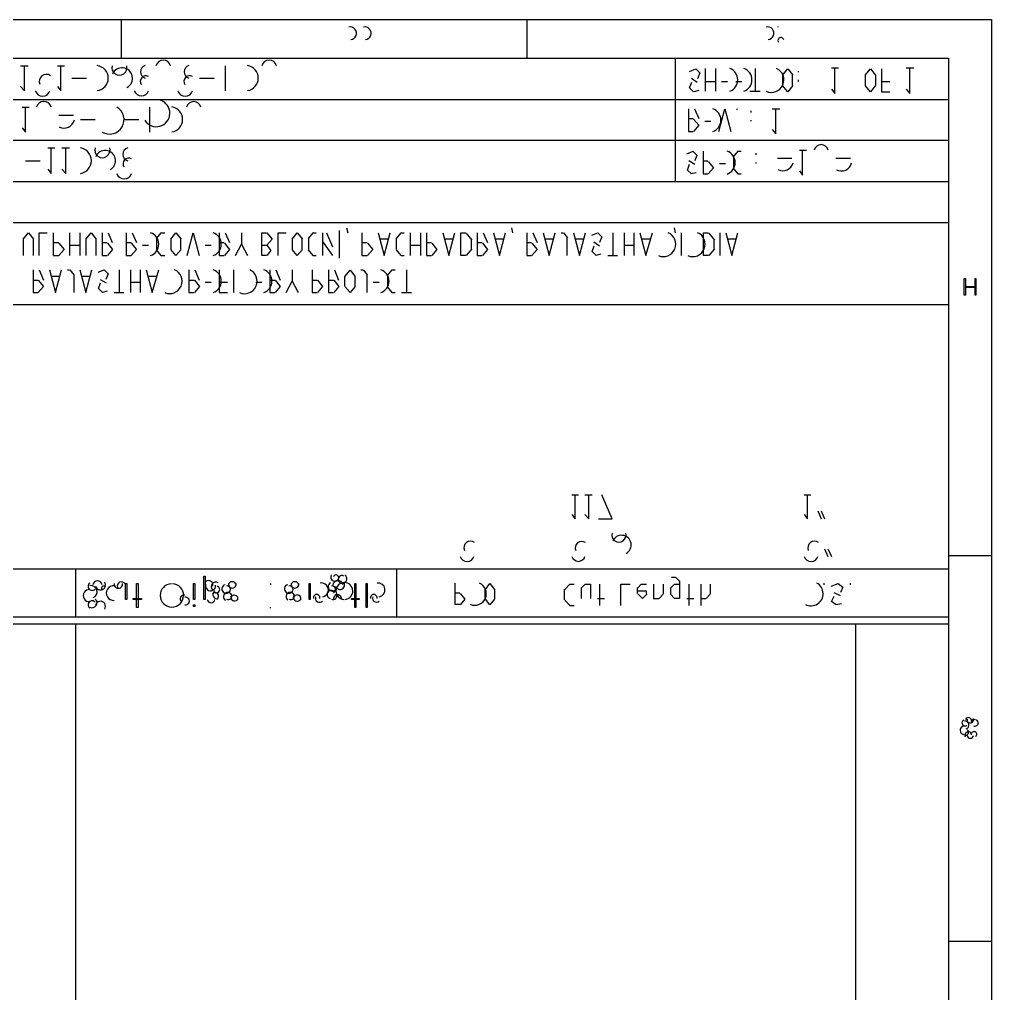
# Model space of a CAD drawing. Header units: millimetres. Extents: x 6 to 1147, y -20 to 811.
# Drawn here: x 932.3 to 1146.6, y 596.2 to 811 of the extents above; entities that cross this region are included whole.
import ezdxf

# ---------------------------------------------------------------- set-up
doc = ezdxf.new("R2010")
doc.units = ezdxf.units.MM
for name, color, linetype in [('ARCS', 4, 'Continuous'), ('CURVES', 6, 'Continuous'), ('LINES', 7, 'Continuous'), ('RECTANGLES', 3, 'Continuous')]:
    doc.layers.add(name, color=color, linetype=linetype)

msp = doc.modelspace()

# ---------------------------------------------------------------- linework, layer by layer
at = {"layer": 'ARCS'}
for centre, radius, start, end in [((1005.22, 807.97), 1.4, 276.9811, 103.0919), ((1008.46, 807.97), 1.4, 276.9811, 103.0919), ((1097.26, 807.97), 1.4, 276.9811, 103.0919), ((1100.65, 809.38), 1.11, 176.7295, 182.9357), ((1100.2, 806.35), 0.659, 11.7683, 214.5085), ((964.03, 800.38), 1.67, 14.2811, 165.2032), ((987.37, 800.38), 1.67, 14.7968, 165.7189), ((949.12, 798.07), 2.78, 277.5121, 82.6476), ((954.34, 800.38), 1.67, 165.4655, 14.5345), ((954.94, 798.04), 2.3, 297.9795, 156.6148), ((960.4, 799.45), 1.43, 104.3227, 255.0686), ((970.06, 799.45), 1.44, 106.5873, 252.7185), ((982.18, 798.07), 2.79, 278.7462, 81.4391), ((1088.02, 797.68), 2.68, 289.6538, 70.3462), ((1091.14, 797.68), 2.68, 289.6538, 70.3462), ((1098.1, 797.68), 2.77, 245.6589, 65.6589), ((938.23, 797.35), 1.55, 53.8807, 203.459), ((960.19, 797.35), 1.23, 62.8189, 214.8753), ((969.85, 797.35), 1.27, 60.4222, 213.3106), ((937.42, 795.76), 1.69, 196.5044, 343.4956), ((959.2, 795.76), 1.63, 197.1027, 342.8973), ((968.86, 795.76), 1.69, 196.5044, 343.4956), ((937.69, 791.26), 1.67, 14.7968, 165.7189), ((962.5, 790.33), 2.98, 211.3041, 72.372), ((970.72, 791.26), 1.62, 15.0685, 164.9315), ((952.18, 788.92), 3.2, 239.5889, 59.5889), ((965.5, 788.95), 2.79, 278.7462, 81.4391), ((1084.3, 788.8), 2.68, 289.6538, 70.3462), ((942.16, 789.4), 2.34, 242.2415, 346.7595), ((945.34, 779.86), 2.85, 278.4711, 81.5289), ((950.59, 782.2), 1.69, 163.2016, 16.2202), ((951.22, 779.86), 2.26, 298.7398, 157.9321), ((956.62, 781.24), 1.5, 106.2602, 253.7398), ((1109.08, 781.78), 1.62, 15.0685, 164.9315), ((956.41, 779.14), 1.27, 61.0736, 212.1523), ((1087.48, 779.44), 2.66, 288.4349, 71.5651), ((1100.65, 779.92), 2.29, 242.835, 346.1713), ((1113.52, 779.92), 2.34, 242.2415, 346.7595), ((955.42, 777.52), 1.69, 196.5044, 343.4956), ((960.34, 761.44), 2.68, 289.6538, 70.3462), ((974.14, 761.44), 2.68, 289.6538, 70.3462), ((1074.28, 761.44), 2.74, 246.8014, 66.8014), ((1080.76, 761.44), 2.74, 246.8014, 66.8014), ((965.44, 753.28), 2.74, 246.8014, 66.8014), ((974.14, 753.28), 2.68, 289.6538, 70.3462), ((981.94, 753.28), 2.77, 245.6589, 65.6589), ((985.3, 753.28), 2.68, 289.6538, 70.3462), ((1011.16, 753.28), 2.66, 288.4349, 71.5651), ((1064.5, 697.3), 1.56, 164.3578, 15.6422), ((1065.07, 695.11), 2.12, 297.7185, 157.2035), ((1031.77, 694.45), 1.47, 54.4623, 202.3801), ((1056.28, 694.45), 1.42, 55.561, 203.6294), ((1107.61, 694.45), 1.47, 54.4623, 202.3801), ((1031.02, 692.98), 1.56, 195.6422, 344.3578), ((1055.56, 692.98), 1.5, 196.2602, 343.7398), ((1106.86, 692.98), 1.56, 195.6422, 344.3578), ((1001.86, 688), 0.924, 148.3925, 345.0686), ((1002.1, 687.82), 0.651, 344.7449, 150.9454), ((1003.39, 687.52), 0.821, 57.9946, 217.3039), ((1003.51, 687.64), 0.988, 218.6598, 55.8403), ((948.34, 685.96), 0.896, 126.8699, 317.7263), ((948.04, 684.76), 1.38, 291.8014, 99.4623), ((949.54, 686.14), 1.04, 10.008, 169.992), ((950.17, 686.29), 1.12, 192.9946, 33.2317), ((950.92, 685.54), 0.511, 39.8056, 229.3987), ((953.08, 684.49), 1.62, 85.1355, 273.7517), ((954.1, 686.44), 0.908, 172.4054, 7.5946), ((954.82, 686.02), 0.943, 30.9638, 201.0375), ((965.92, 683.98), 2.58, 92.5448, 87.2073), ((974.02, 686.29), 0.953, 343.3008, 143.8418), ((974.44, 686.08), 1.11, 163.3008, 7.125), ((975.58, 685.9), 0.991, 59.0362, 225), ((975.7, 685.3), 0.763, 245.556, 77.0054), ((977.92, 685.39), 0.975, 105.4222, 297.2996), ((978.1, 685.3), 0.763, 294.444, 102.9946), ((979.24, 686.44), 0.849, 171.8699, 8.1301), ((979.24, 686.14), 0.859, 12.0948, 167.9052), ((989.08, 686.44), 1.45, 174.8056, 184.3987), ((991.72, 685.39), 0.975, 105.4222, 297.2996), ((991.9, 685.3), 0.763, 294.444, 102.9946), ((993.04, 686.44), 0.849, 171.8699, 8.1301), ((993.04, 686.14), 0.859, 12.0948, 167.9052), ((998.89, 685.18), 1.53, 281.0702, 101.5138), ((1001.38, 685.9), 0.991, 120.9638, 315), ((1001.26, 685.3), 0.763, 294.444, 102.9946), ((1002.55, 686.08), 1.17, 15.5928, 173.0888), ((1003, 686.29), 1.01, 195.7086, 34.1597), ((1003.96, 684.94), 1.86, 273.6914, 266.3086), ((1011.4, 685.18), 1.52, 279.8658, 98.427), ((1032.7, 684.34), 2.55, 246.4477, 66.4477), ((1106.86, 684.34), 2.66, 241.6992, 61.6992), ((947.68, 683.92), 1.33, 84.8056, 275.1944), ((968.56, 683.2), 0.821, 74.0546, 231.3402), ((968.92, 682.72), 0.849, 261.8699, 98.1301), ((975.46, 683.8), 0.778, 300.2564, 138.3665), ((975.88, 684.16), 0.921, 119.7449, 285.9454), ((978.22, 683.68), 0.945, 42.2737, 237.2648), ((978.34, 683.8), 0.778, 239.7436, 41.6335), ((979.72, 683.56), 0.821, 164.0546, 321.3402), ((979.72, 683.26), 0.765, 333.4349, 167.9052), ((992.02, 683.68), 0.945, 42.2737, 237.2648), ((992.14, 683.8), 0.778, 239.7436, 41.6335), ((993.55, 683.56), 0.872, 164.5778, 325.1755), ((993.55, 683.26), 0.82, 336.5014, 168.3106), ((997.84, 683.44), 0.73, 350.5377, 189.4623), ((998.5, 683.38), 0.941, 161.5651, 315), ((1001.08, 684.16), 0.921, 60.2551, 254.0546), ((1001.5, 683.8), 0.778, 239.7436, 41.6335), ((1002.43, 683.2), 0.908, 352.6476, 187.8533), ((1010.44, 683.44), 0.73, 350.5377, 189.4623), ((1011.04, 683.38), 0.892, 160.3462, 312.2737), ((948.34, 681.88), 0.896, 42.2737, 233.1301), ((948.34, 682.33), 1.09, 241.3895, 50.8263), ((950.17, 681.55), 1.12, 326.7683, 167.0054), ((974.56, 683.2), 0.849, 188.1301, 351.8699), ((987.64, 683.86), 2.58, 267.4552, 272.7927), ((1140.82, 655.87), 0.703, 115.4633, 306.3844), ((1140.79, 655.36), 0.861, 286.2602, 98.8807), ((1141.54, 656.32), 0.69, 351.2538, 156.0375), ((1141.96, 656.56), 0.73, 170.5377, 9.4623), ((1142.71, 656.14), 0.513, 51.8428, 217.5686), ((1143.01, 655.84), 0.71, 241.1892, 78.2317), ((1140.64, 654.22), 0.922, 72.8973, 263.2902), ((1140.94, 653.74), 0.621, 245.556, 54.4623), ((1141.51, 653.11), 0.767, 10.4915, 207.646), ((1142.8, 653.32), 0.6, 306.8699, 143.1301), ((1141.96, 653.2), 0.73, 189.4623, 350.5377)]:
    msp.add_arc(centre, radius, start, end, dxfattribs=at)
at = {"layer": 'CURVES'}
for p, q in [((933.4, 795.28), (933.4, 800.8)), ((941.44, 795.28), (941.44, 800.8)), ((1080.08, 799.52), (1081.44, 800.08)), ((1081.42, 800.08), (1082.3, 799.2)), ((1100.56, 798.7), (1101.7, 800.08)), ((1101.7, 800.08), (1102.84, 798.7)), ((1112.08, 794.68), (1112.08, 800.32)), ((1118.8, 798.7), (1119.94, 800.08)), ((1119.94, 800.08), (1121.08, 798.7)), ((1122.4, 800.08), (1122.4, 795.04)), ((1128.64, 794.68), (1128.64, 800.32)), ((1080.06, 795.92), (1080.53, 797.2)), ((1082.3, 799.2), (1081.83, 797.92)), ((932.56, 796.24), (933.4, 795.28)), ((940.72, 796.24), (941.44, 795.28)), ((1080.94, 795.04), (1080.06, 795.92)), ((1082.09, 795.32), (1080.97, 795.04)), ((1101.7, 795.04), (1100.56, 796.42)), ((1102.84, 796.42), (1101.7, 795.04)), ((1111.36, 795.64), (1112.08, 794.68)), ((1119.94, 795.04), (1118.8, 796.42)), ((1121.08, 796.42), (1119.94, 795.04)), ((1122.4, 795.04), (1124.2, 795.04)), ((1127.8, 795.64), (1128.64, 794.68)), ((933.64, 786.16), (933.64, 791.68)), ((1079.8, 791.32), (1079.8, 786.28)), ((1086.52, 786.28), (1087.84, 791.32)), ((1087.84, 791.32), (1089.16, 786.28)), ((1099.12, 785.8), (1099.12, 791.32)), ((1080.94, 789.04), (1082.08, 787.66)), ((932.92, 787.12), (933.64, 786.16)), ((1082.08, 787.66), (1080.94, 786.28)), ((1098.28, 786.76), (1099.12, 785.8)), ((1079.8, 786.28), (1080.88, 786.28)), ((939.28, 777.04), (939.28, 782.68)), ((942.52, 777.04), (942.52, 782.68)), ((1105, 776.68), (1105, 782.2)), ((1079.48, 781.4), (1080.84, 781.96)), ((1080.82, 781.96), (1081.7, 781.08)), ((1081.7, 781.08), (1081.23, 779.8)), ((1083.04, 781.96), (1083.04, 776.92)), ((1089.76, 780.7), (1090.78, 781.96)), ((938.56, 778), (939.28, 777.04)), ((941.68, 778), (942.52, 777.04)), ((1079.58, 777.8), (1080.05, 779.08)), ((1080.46, 776.92), (1079.58, 777.8)), ((1084.18, 779.68), (1085.32, 778.3)), ((1085.32, 778.3), (1084.18, 776.92)), ((1090.78, 776.92), (1089.76, 778.18)), ((1081.49, 777.2), (1080.37, 776.92)), ((1083.04, 776.92), (1084.12, 776.92)), ((1104.28, 777.64), (1105, 776.68)), ((933.16, 762.58), (934.3, 763.96)), ((934.3, 763.96), (935.44, 762.58)), ((936.64, 758.92), (936.64, 763.96)), ((936.64, 763.96), (938.44, 763.96)), ((939.76, 763.96), (939.76, 758.92)), ((946.96, 762.58), (948.1, 763.96)), ((948.1, 763.96), (949.24, 762.58)), ((950.56, 763.96), (950.56, 758.92)), ((955.84, 763.96), (955.84, 758.92)), ((962.56, 762.7), (963.58, 763.96)), ((965.68, 762.58), (966.82, 763.96)), ((966.82, 763.96), (967.96, 762.58)), ((969.28, 758.92), (970.6, 763.96)), ((970.6, 763.96), (971.92, 758.92)), ((976.36, 763.96), (976.36, 758.92)), ((985.72, 758.92), (985.72, 763.96)), ((986.86, 763.96), (988, 762.58)), ((989.32, 758.92), (989.32, 763.96)), ((989.32, 763.96), (991.12, 763.96)), ((992.44, 762.58), (993.58, 763.96)), ((993.58, 763.96), (994.72, 762.58)), ((996.04, 762.7), (997.06, 763.96)), ((1002.79, 764.43), (1002.79, 758.33)), ((1007.8, 763.96), (1007.8, 758.92)), ((1011.4, 763.96), (1012.72, 758.92)), ((1012.72, 758.92), (1014.04, 763.96)), ((1015.48, 762.7), (1016.5, 763.96)), ((1022.08, 763.96), (1022.08, 758.92)), ((1025.68, 763.96), (1027, 758.92)), ((1027, 758.92), (1028.32, 763.96)), ((1029.64, 758.92), (1029.64, 763.96)), ((1030.78, 763.84), (1032.04, 762.34)), ((1033.24, 763.96), (1033.24, 758.92)), ((1036.84, 763.96), (1038.16, 758.92)), ((1038.16, 758.92), (1039.48, 763.96)), ((1044.16, 763.96), (1044.16, 758.92)), ((1047.76, 763.96), (1049.08, 758.92)), ((1049.08, 758.92), (1050.4, 763.96)), ((1052.26, 763.96), (1053.16, 762.82)), ((1054.48, 763.96), (1055.8, 758.92)), ((1055.8, 758.92), (1057.12, 763.96)), ((1058.48, 763.4), (1059.84, 763.96)), ((1059.82, 763.96), (1060.7, 763.08)), ((1060.7, 763.08), (1060.23, 761.8)), ((1069.12, 763.96), (1070.44, 758.92)), ((1070.44, 758.92), (1071.88, 763.96)), ((1083.16, 758.92), (1083.16, 763.96)), ((1084.3, 763.84), (1085.56, 762.34)), ((1088.08, 763.96), (1089.4, 758.92)), ((1089.4, 758.92), (1090.72, 763.96)), ((941.02, 761.68), (942.16, 760.3)), ((951.7, 761.68), (952.84, 760.3)), ((956.98, 761.68), (958.12, 760.3)), ((977.5, 761.68), (978.64, 760.3)), ((979.96, 758.92), (981.28, 761.44)), ((981.28, 761.44), (982.6, 758.92)), ((988, 762.58), (986.86, 761.2)), ((986.86, 761.2), (987.76, 760.06)), ((1009.06, 761.68), (1010.2, 760.3)), ((1023.22, 761.68), (1024.36, 760.3)), ((1034.38, 761.68), (1035.52, 760.3)), ((1045.3, 761.68), (1046.44, 760.3)), ((1058.58, 759.8), (1059.05, 761.08)), ((939.76, 758.92), (940.96, 758.92)), ((942.16, 760.3), (941.02, 758.92)), ((950.56, 758.92), (951.64, 758.92)), ((952.84, 760.3), (951.7, 758.92)), ((955.84, 758.92), (956.92, 758.92)), ((958.12, 760.3), (956.98, 758.92)), ((963.58, 758.92), (962.56, 760.18)), ((966.82, 758.92), (965.68, 760.3)), ((967.96, 760.3), (966.82, 758.92)), ((976.36, 758.92), (977.44, 758.92)), ((978.64, 760.3), (977.5, 758.92)), ((986.8, 758.92), (985.72, 758.92)), ((987.76, 760.06), (986.86, 758.92)), ((993.58, 758.92), (992.44, 760.3)), ((994.72, 760.3), (993.58, 758.92)), ((997.06, 758.92), (996.04, 760.18)), ((1007.8, 758.92), (1009, 758.92)), ((1010.2, 760.3), (1009.06, 758.92)), ((1016.5, 758.92), (1015.48, 760.18)), ((1022.08, 758.92), (1023.16, 758.92)), ((1024.36, 760.3), (1023.22, 758.92)), ((1030.72, 758.92), (1029.64, 758.92)), ((1032.04, 760.42), (1030.78, 758.92)), ((1033.24, 758.92), (1034.32, 758.92)), ((1035.52, 760.3), (1034.38, 758.92)), ((1044.16, 758.92), (1045.24, 758.92)), ((1046.44, 760.3), (1045.3, 758.92)), ((1059.46, 758.92), (1058.58, 759.8)), ((1060.49, 759.2), (1059.37, 758.92)), ((1084.24, 758.92), (1083.16, 758.92)), ((1085.56, 760.42), (1084.3, 758.92)), ((935.32, 755.8), (935.32, 750.76)), ((938.92, 755.8), (940.24, 750.76)), ((940.24, 750.76), (941.56, 755.8)), ((943.42, 755.8), (944.32, 754.66)), ((945.64, 755.8), (946.96, 750.76)), ((946.96, 750.76), (948.28, 755.8)), ((949.64, 755.24), (951, 755.8)), ((950.98, 755.8), (951.86, 754.92)), ((951.86, 754.92), (951.39, 753.64)), ((960.28, 755.8), (961.6, 750.76)), ((961.6, 750.76), (963.04, 755.8)), ((969.64, 755.8), (969.64, 750.76)), ((976.36, 755.8), (976.36, 750.76)), ((987.52, 755.8), (987.52, 750.76)), ((996.88, 755.8), (996.88, 750.76)), ((1000.48, 755.8), (1000.48, 750.76)), ((1004.08, 754.3), (1005.22, 755.68)), ((1005.22, 755.68), (1006.36, 754.3)), ((1008.1, 755.8), (1009, 754.66)), ((1013.44, 754.54), (1014.46, 755.8)), ((936.46, 753.52), (937.6, 752.14)), ((937.6, 752.14), (936.46, 750.76)), ((949.74, 751.64), (950.21, 752.92)), ((970.9, 753.52), (972.04, 752.14)), ((972.04, 752.14), (970.9, 750.76)), ((988.66, 753.52), (989.8, 752.14)), ((989.8, 752.14), (988.66, 750.76)), ((991.12, 750.76), (992.44, 753.28)), ((992.44, 753.28), (993.76, 750.76)), ((998.02, 753.52), (999.16, 752.14)), ((999.16, 752.14), (998.02, 750.76)), ((1001.62, 753.52), (1002.76, 752.14)), ((1002.76, 752.14), (1001.62, 750.76)), ((1005.22, 750.76), (1004.08, 752.14)), ((1006.36, 752.14), (1005.22, 750.76)), ((1014.46, 750.76), (1013.44, 752.02)), ((935.32, 750.76), (936.4, 750.76)), ((950.62, 750.76), (949.74, 751.64)), ((951.65, 751.04), (950.53, 750.76)), ((969.64, 750.76), (970.84, 750.76)), ((976.36, 750.76), (978.16, 750.76)), ((987.52, 750.76), (988.6, 750.76)), ((996.88, 750.76), (997.96, 750.76)), ((1000.48, 750.76), (1001.56, 750.76)), ((1054.84, 700.84), (1054.84, 706.12)), ((1057.84, 700.84), (1057.84, 706.12)), ((1063, 700.84), (1060.72, 706.12)), ((1106.08, 700.84), (1106.08, 706.12)), ((1054.12, 701.8), (1054.84, 700.84)), ((1057, 701.8), (1057.84, 700.84)), ((1060, 700.84), (1063, 700.84)), ((1105.36, 701.8), (1106.08, 700.84)), ((1076.98, 688), (1077.88, 687.1)), ((1028.32, 686.68), (1028.32, 682)), ((1035.04, 685.3), (1036.06, 686.56)), ((1036.06, 686.56), (1037.08, 685.3)), ((1052.56, 685.3), (1053.7, 686.44)), ((1056.16, 685.54), (1057.06, 686.44)), ((1057, 686.44), (1058.2, 686.44)), ((1058.2, 686.44), (1058.2, 683.32)), ((1064.92, 681.76), (1064.92, 686.44)), ((1064.92, 686.44), (1066.96, 686.44)), ((1068.64, 685.66), (1069.42, 686.44)), ((1072.12, 686.44), (1072.12, 683.32)), ((1075.84, 685.54), (1076.74, 686.44)), ((1077.88, 687.16), (1077.88, 683.32)), ((1111.31, 686.04), (1112.86, 686.56)), ((1112.86, 686.56), (1113.85, 685.78)), ((1113.85, 685.78), (1113.32, 684.63)), ((1029.46, 684.4), (1030.48, 683.14)), ((1070.56, 684.88), (1068.52, 684.88)), ((1069.66, 683.32), (1068.64, 684.34)), ((1070.68, 684.34), (1069.66, 683.32)), ((1070.56, 684.4), (1070.56, 684.88)), ((1072.12, 683.32), (1073.32, 683.32)), ((1074.28, 684.22), (1073.38, 683.32)), ((1076.74, 683.32), (1075.84, 684.22)), ((1077.88, 683.32), (1076.68, 683.32)), ((1084.6, 684.22), (1083.7, 683.32)), ((1111.39, 682.66), (1111.92, 683.81)), ((1028.32, 682), (1029.4, 682)), ((1030.48, 683.14), (1029.46, 681.88)), ((1036.06, 681.88), (1035.04, 683.14)), ((1037.08, 683.14), (1036.06, 681.88)), ((1053.7, 681.76), (1052.56, 682.9)), ((1112.38, 681.88), (1111.39, 682.66)), ((1113.59, 682.14), (1112.29, 681.88))]:
    msp.add_line(p, q, dxfattribs=at)
at = {"layer": 'LINES'}
for p, q in [((954.76, 811), (954.76, 802.48)), ((1044.16, 811), (1044.16, 802.48)), ((1076.92, 802.48), (1076.92, 775.24)), ((932.56, 800.8), (934.24, 800.8)), ((940.72, 800.8), (942.28, 800.8)), ((977.68, 800.8), (977.68, 795.28)), ((1083.52, 800.2), (1083.52, 795.16)), ((1085.8, 800.2), (1085.8, 795.16)), ((1094.56, 800.2), (1094.56, 795.16)), ((1104.04, 799.6), (1104.04, 799.36)), ((1111.36, 800.32), (1112.92, 800.32)), ((1127.8, 800.32), (1129.48, 800.32)), ((943.84, 798.04), (947.08, 798.04)), ((972.04, 798.04), (975.28, 798.04)), ((1080.52, 798.04), (1081.72, 797.2)), ((1083.52, 797.32), (1085.8, 797.32)), ((1087.12, 797.32), (1088.44, 797.32)), ((1090.24, 797.32), (1091.56, 797.32)), ((1100.56, 798.76), (1100.56, 796.48)), ((1102.72, 798.76), (1102.72, 796.48)), ((1104.04, 797.68), (1104.04, 797.32)), ((1118.8, 798.76), (1118.8, 796.48)), ((1121.08, 798.76), (1121.08, 796.48)), ((1122.4, 797.32), (1124.2, 797.32)), ((1093.36, 795.16), (1095.64, 795.16)), ((820.36, 793.36), (1137.16, 793.36)), ((932.92, 791.68), (934.48, 791.68)), ((961, 791.68), (961, 786.16)), ((1081.12, 791.32), (1082.08, 789.16)), ((1090.48, 791.32), (1090.48, 791.08)), ((1093.6, 790.84), (1093.6, 790.48)), ((1098.28, 791.32), (1099.96, 791.32)), ((940.96, 789.88), (944.2, 789.88)), ((945.76, 788.92), (949, 788.92)), ((955.36, 788.92), (958.6, 788.92)), ((1079.8, 789.16), (1080.88, 789.16)), ((1083.4, 788.56), (1084.72, 788.56)), ((1093.6, 788.8), (1093.6, 788.56)), ((820.36, 784.36), (1137.16, 784.36)), ((938.56, 782.68), (940.12, 782.68)), ((941.68, 782.68), (943.36, 782.68)), ((1104.28, 782.2), (1105.84, 782.2)), ((1079.92, 779.92), (1081.24, 779.08)), ((1089.76, 780.76), (1089.76, 778.24)), ((1090.72, 781.96), (1091.44, 781.96)), ((1094.68, 781.48), (1094.68, 781.12)), ((1099.48, 780.4), (1102.6, 780.4)), ((1112.32, 780.4), (1115.56, 780.4)), ((933.64, 779.8), (936.88, 779.8)), ((1083.04, 779.8), (1084.12, 779.8)), ((1086.64, 779.2), (1087.96, 779.2)), ((1094.68, 779.44), (1094.68, 779.2)), ((1090.72, 776.92), (1091.44, 776.92)), ((820.36, 775.24), (1137.16, 775.24)), ((820.36, 766.24), (1137.16, 766.24)), ((1004.44, 765.04), (1004.68, 763.96)), ((1040.8, 765.04), (1041.04, 763.96)), ((1076.68, 765.04), (1076.92, 763.96)), ((943.36, 763.96), (943.36, 758.92)), ((945.64, 763.96), (945.64, 758.92)), ((951.88, 763.96), (952.72, 761.8)), ((957.16, 763.96), (958.12, 761.8)), ((962.56, 762.76), (962.56, 760.24)), ((963.52, 763.96), (964.36, 763.96)), ((977.68, 763.96), (978.64, 761.8)), ((981.28, 763.96), (981.28, 761.44)), ((985.72, 763.96), (986.8, 763.96)), ((996.04, 762.76), (996.04, 760.24)), ((997, 763.96), (997.72, 763.96)), ((999.16, 763.96), (999.16, 758.92)), ((1000, 763.96), (1001.32, 760.84)), ((1015.36, 762.76), (1015.36, 760.24)), ((1016.44, 763.96), (1017.16, 763.96)), ((1018.48, 763.96), (1018.48, 758.92)), ((1020.76, 763.96), (1020.76, 758.92)), ((1029.64, 763.96), (1030.72, 763.96)), ((1034.56, 763.96), (1035.52, 761.8)), ((1045.48, 763.96), (1046.44, 761.8)), ((1051.72, 763.96), (1052.2, 763.96)), ((1053.04, 762.88), (1053.04, 758.92)), ((1063.12, 763.96), (1063.12, 758.92)), ((1065.64, 763.96), (1065.64, 758.92)), ((1067.8, 763.96), (1067.8, 758.92)), ((1078.24, 763.96), (1078.24, 758.92)), ((1083.16, 763.96), (1084.24, 763.96)), ((1086.76, 763.96), (1086.76, 758.92)), ((933.16, 762.64), (933.16, 758.92)), ((935.32, 762.64), (935.32, 758.92)), ((939.76, 761.8), (940.96, 761.8)), ((943.36, 761.2), (945.64, 761.2)), ((946.96, 762.64), (946.96, 758.92)), ((949.12, 762.64), (949.12, 758.92)), ((950.56, 761.8), (951.64, 761.8)), ((955.84, 761.8), (956.92, 761.8)), ((959.44, 761.2), (960.76, 761.2)), ((965.68, 762.64), (965.68, 760.36)), ((967.84, 762.64), (967.84, 760.36)), ((973.24, 761.2), (974.56, 761.2)), ((976.36, 761.8), (977.44, 761.8)), ((985.72, 761.2), (986.8, 761.2)), ((992.44, 762.64), (992.44, 760.36)), ((994.6, 762.64), (994.6, 760.36)), ((999.16, 762.04), (1001.32, 758.92)), ((1007.8, 761.8), (1009, 761.8)), ((1011.76, 762.64), (1013.68, 762.64)), ((1018.48, 761.2), (1020.76, 761.2)), ((1022.08, 761.8), (1023.16, 761.8)), ((1026.04, 762.64), (1027.96, 762.64)), ((1031.92, 762.4), (1031.92, 760.48)), ((1033.24, 761.8), (1034.32, 761.8)), ((1037.2, 762.64), (1039.12, 762.64)), ((1044.16, 761.8), (1045.24, 761.8)), ((1048.12, 762.64), (1050.04, 762.64)), ((1054.84, 762.64), (1056.76, 762.64)), ((1058.92, 761.92), (1060.24, 761.08)), ((1065.64, 761.2), (1067.8, 761.2)), ((1069.6, 762.64), (1071.4, 762.64)), ((1085.44, 762.4), (1085.44, 760.48)), ((1088.44, 762.64), (1090.36, 762.64)), ((963.52, 758.92), (964.36, 758.92)), ((997, 758.92), (997.72, 758.92)), ((1016.44, 758.92), (1017.16, 758.92)), ((1062.04, 758.92), (1064.2, 758.92)), ((936.64, 755.8), (937.6, 753.52)), ((939.28, 754.36), (941.2, 754.36)), ((942.88, 755.8), (943.36, 755.8)), ((944.32, 754.72), (944.32, 750.76)), ((946, 754.36), (947.92, 754.36)), ((954.28, 755.8), (954.28, 750.76)), ((956.8, 755.8), (956.8, 750.76)), ((958.96, 755.8), (958.96, 750.76)), ((960.76, 754.36), (962.56, 754.36)), ((970.96, 755.8), (971.92, 753.52)), ((979.48, 755.8), (979.48, 750.76)), ((988.84, 755.8), (989.8, 753.52)), ((992.44, 755.8), (992.44, 753.28)), ((1001.8, 755.8), (1002.64, 753.52)), ((1003.96, 754.36), (1003.96, 752.2)), ((1006.24, 754.36), (1006.24, 752.2)), ((1007.56, 755.8), (1008.04, 755.8)), ((1008.88, 754.72), (1008.88, 750.76)), ((1013.44, 754.6), (1013.44, 752.08)), ((1014.4, 755.8), (1015.12, 755.8)), ((1017.64, 755.8), (1017.64, 750.76)), ((935.32, 753.52), (936.4, 753.52)), ((950.08, 753.64), (951.4, 752.92)), ((956.8, 753.04), (958.96, 753.04)), ((969.64, 753.52), (970.84, 753.52)), ((973.24, 753.04), (974.56, 753.04)), ((976.36, 753.04), (978.16, 753.04)), ((984.4, 753.04), (985.72, 753.04)), ((987.52, 753.52), (988.6, 753.52)), ((996.88, 753.52), (997.96, 753.52)), ((1000.48, 753.52), (1001.56, 753.52)), ((1010.32, 753.04), (1011.64, 753.04)), ((1140.88, 752.08), (1143.04, 752.08)), ((1140.88, 751.96), (1143.04, 751.96)), ((953.2, 750.76), (955.36, 750.76)), ((1014.4, 750.76), (1015.12, 750.76)), ((1016.56, 750.76), (1018.72, 750.76)), ((52.24, 748.12), (1137.16, 748.12)), ((1054.12, 706.12), (1055.56, 706.12)), ((1057, 706.12), (1058.56, 706.12)), ((1105.36, 706.12), (1106.8, 706.12)), ((1108.36, 702.64), (1109.08, 700.84)), ((1109.08, 702.64), (1109.8, 700.84)), ((1109.8, 694.24), (1110.52, 692.56)), ((1110.52, 694.24), (1111.36, 692.56)), ((1137.16, 692.8), (1146.64, 692.8)), ((820.36, 689.8), (1137.16, 689.8)), ((944.68, 689.8), (944.68, 679.24)), ((1015.48, 689.8), (1015.48, 679.24)), ((1076.08, 688), (1076.92, 688)), ((1034.92, 685.36), (1034.92, 683.2)), ((1037.08, 685.36), (1037.08, 683.2)), ((1052.44, 685.36), (1052.44, 682.96)), ((1053.64, 686.44), (1054.6, 686.44)), ((1056.16, 685.6), (1056.16, 683.32)), ((1060.24, 686.44), (1060.24, 681.76)), ((1068.52, 685.72), (1068.52, 684.4)), ((1069.36, 686.44), (1070.56, 686.44)), ((1074.28, 686.44), (1074.28, 684.28)), ((1075.84, 685.6), (1075.84, 684.28)), ((1076.68, 686.44), (1077.88, 686.44)), ((1079.92, 686.44), (1079.92, 681.76)), ((1082.56, 686.44), (1082.56, 681.76)), ((1084.6, 686.44), (1084.6, 684.28)), ((1109.68, 686.68), (1109.68, 686.32)), ((1115.44, 686.68), (1115.44, 686.32)), ((1028.32, 684.52), (1029.4, 684.52)), ((1059.76, 683.32), (1061.32, 683.32)), ((1079.44, 683.32), (1081, 683.32)), ((1082.56, 683.32), (1083.64, 683.32)), ((1111.84, 684.64), (1113.28, 683.92)), ((1053.64, 681.76), (1054.6, 681.76)), ((820.36, 679.24), (1137.16, 679.24)), ((820.36, 677.68), (1137.16, 677.68)), ((944.68, 677.68), (944.68, 382.12)), ((1116.64, 677.68), (1116.64, 382.12)), ((1137.16, 607.72), (1146.64, 607.72))]:
    msp.add_line(p, q, dxfattribs=at)
at = {"layer": 'RECTANGLES'}
for p, q in [((42.88, 811), (1146.64, 811)), ((1146.64, 811), (1146.64, 30.64)), ((52.24, 802.48), (1137.16, 802.48)), ((1137.16, 802.48), (1137.16, 39.28)), ((1140.64, 753.88), (1140.88, 753.88)), ((1140.64, 750.16), (1140.64, 753.88)), ((1140.88, 753.88), (1140.88, 750.16)), ((1143.04, 753.88), (1143.16, 753.88)), ((1143.04, 750.16), (1143.04, 753.88)), ((1143.16, 753.88), (1143.16, 750.16)), ((1140.88, 750.16), (1140.64, 750.16)), ((1143.16, 750.16), (1143.04, 750.16)), ((973, 688.24), (973.24, 688.24)), ((973, 683.08), (973, 688.24)), ((973.24, 688.24), (973.24, 683.08)), ((955.72, 686.56), (955.96, 686.56)), ((955.72, 683.08), (955.72, 686.56)), ((955.96, 686.56), (955.96, 683.08)), ((958.12, 686.56), (958.48, 686.56)), ((958.12, 681.28), (958.12, 686.56)), ((958.48, 686.56), (958.48, 681.28)), ((970.72, 686.56), (970.96, 686.56)), ((970.72, 683.08), (970.72, 686.56)), ((970.96, 686.56), (970.96, 683.08)), ((996.16, 686.56), (996.4, 686.56)), ((996.16, 683.08), (996.16, 686.56)), ((996.4, 686.56), (996.4, 683.08)), ((1006.24, 686.56), (1006.48, 686.56)), ((1006.24, 681.28), (1006.24, 686.56)), ((1006.48, 686.56), (1006.48, 681.28)), ((1008.76, 686.56), (1009, 686.56)), ((1008.76, 681.28), (1008.76, 686.56)), ((1009, 686.56), (1009, 681.28)), ((957.4, 683.32), (959.2, 683.32)), ((957.4, 683.08), (957.4, 683.32)), ((959.2, 683.32), (959.2, 683.08)), ((1005.52, 683.32), (1007.2, 683.32)), ((1005.52, 683.08), (1005.52, 683.32)), ((1007.2, 683.32), (1007.2, 683.08)), ((955.96, 683.08), (955.72, 683.08)), ((959.2, 683.08), (957.4, 683.08)), ((958.48, 681.28), (958.12, 681.28)), ((970.96, 683.08), (970.72, 683.08)), ((970.72, 681.88), (970.96, 681.88)), ((970.72, 681.52), (970.72, 681.88)), ((970.96, 681.52), (970.72, 681.52)), ((970.96, 681.88), (970.96, 681.52)), ((973.24, 683.08), (973, 683.08)), ((996.4, 683.08), (996.16, 683.08)), ((1007.2, 683.08), (1005.52, 683.08)), ((1006.48, 681.28), (1006.24, 681.28)), ((1009, 681.28), (1008.76, 681.28))]:
    msp.add_line(p, q, dxfattribs=at)

doc.saveas('drawing.dxf')
